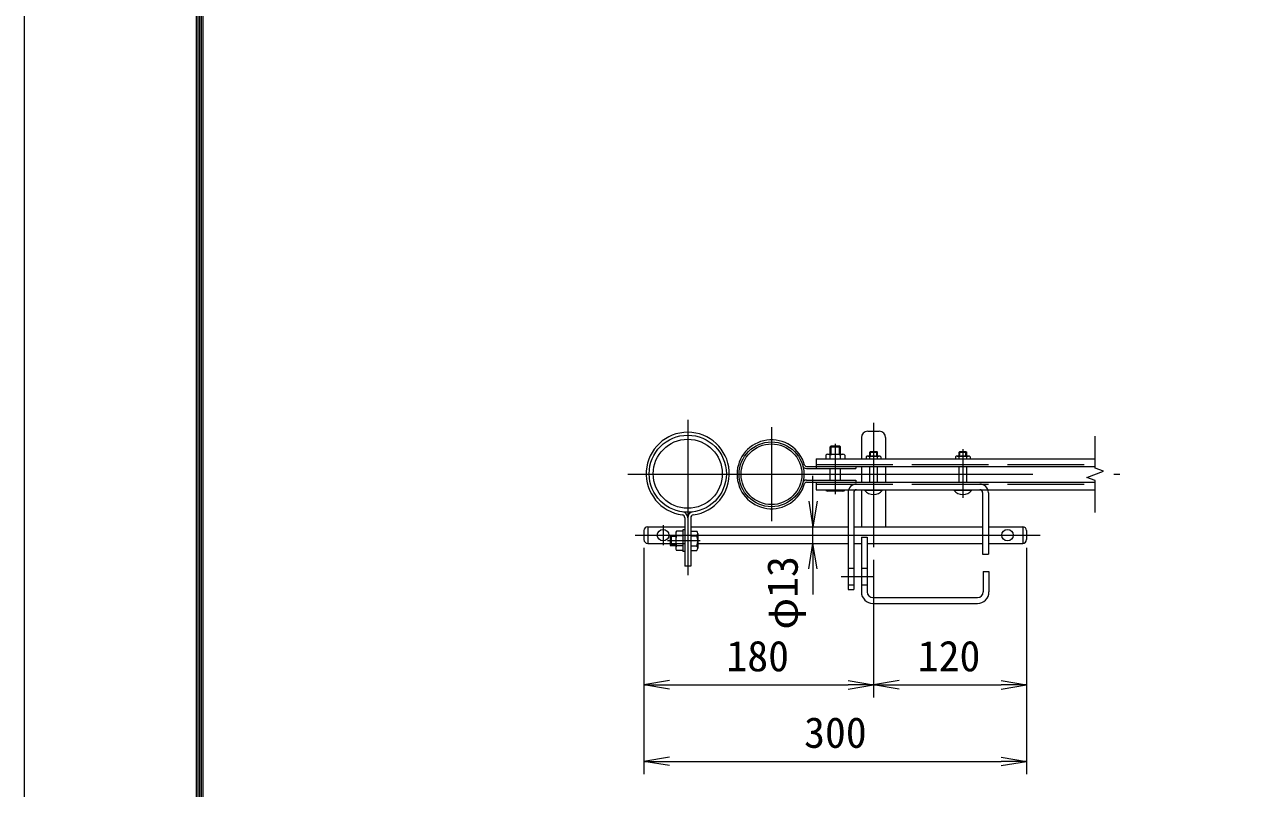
# Model space of a CAD drawing. Units: millimetres, scale not verified, with parts at other scales. Extents: x -6300 to 6300, y -4455 to 4455.
# Drawn here: x -6300 to -3428, y -2850 to -1053 of the extents above; entities that cross this region are included whole.
import ezdxf
from ezdxf.enums import TextEntityAlignment as Align

# ---------------------------------------------------------------- set-up
doc = ezdxf.new("R2010")
doc.units = ezdxf.units.MM
doc.header["$LTSCALE"] = 30
doc.linetypes.add('DASHED', pattern=[7.5, 6, -1.5])
doc.linetypes.add('USER1', pattern=[50.8, 31.75, -6.35, 6.35, -6.35])
for name, color, linetype, lineweight in [('0-1_D-BMK', 2, 'USER1', 13), ('0-2_D-STR1', 1, 'Continuous', 18), ('0-3_D-STR3', 3, 'Continuous', 13), ('0-7_D-STR-DIM', 7, 'Continuous', 9), ('0-8_0', 7, 'Continuous', 9), ('0-B_D-TTL', 7, 'Continuous', 9)]:
    doc.layers.add(name, color=color, linetype=linetype, lineweight=lineweight)
doc.styles.add('ＭＳ ゴシック', font='')
doc.styles.get('ＭＳ ゴシック').set_extended_font_data('MS Gothic')

# ---------------------------------------------------------------- blocks, each defined once
blk = doc.blocks.new('_Open')
at = {"layer": '0-8_0'}
blk.add_line((-30, 5), (0, 0), dxfattribs=at)
blk.add_lwpolyline([(-30, -5), (0, 0), (-30, 0)], dxfattribs=at)

msp = doc.modelspace()

# ---------------------------------------------------------------- linework, layer by layer
at = {"layer": '0-1_D-BMK'}
for p, q in [((-4740.02, -1983.26), (-4740.02, -2348.49)), ((-4543.07, -2000.68), (-4543.07, -2221.54)), ((-4303.07, -1990.17), (-4303.07, -2282.71)), ((-4393.07, -2039.83), (-4393.07, -2157.88)), ((-4093.07, -2052.06), (-4093.07, -2166.23)), ((-4880.86, -2111.11), (-3723.47, -2111.11)), ((-4798.07, -2230.53), (-4798.07, -2277.89)), ((-4863.96, -2254.21), (-3910.99, -2254.21)), ((-4710.58, -2267.5), (-4787.61, -2267.5)), ((-4379.35, -2351.71), (-4303.92, -2351.71))]:
    msp.add_line(p, q, dxfattribs=at)
at = {"layer": '0-2_D-STR1'}
for centre, radius in [((-4740.02, -2109.85), 90.75), ((-4740.02, -2109.85), 81.15), ((-4543.07, -2111.11), 76.2), ((-4543.07, -2111.11), 71.4)]:
    msp.add_circle(centre, radius, dxfattribs=at)
at = {"layer": '0-3_D-STR3'}
for p, q in [((-4316.57, -2009.71), (-4289.57, -2009.71)), ((-4331.57, -2024.71), (-4331.57, -2074.81)), ((-4274.57, -2024.71), (-4274.57, -2074.81)), ((-4415.57, -2066.11), (-4415.57, -2074.81)), ((-4410.83, -2063.71), (-4375.3, -2063.71)), ((-4403.04, -2044.21), (-4405.07, -2046.24)), ((-4405.07, -2063.71), (-4405.07, -2046.24)), ((-4405.07, -2046.24), (-4381.07, -2046.24)), ((-4405.07, -2074.81), (-4405.07, -2066.11)), ((-4403.04, -2044.21), (-4383.1, -2044.21)), ((-4403.04, -2063.71), (-4403.04, -2044.21)), ((-4383.1, -2063.71), (-4383.1, -2044.21)), ((-4381.07, -2046.24), (-4383.1, -2044.21)), ((-4381.07, -2063.71), (-4381.07, -2046.24)), ((-4381.07, -2074.81), (-4381.07, -2066.11)), ((-4370.57, -2066.11), (-4370.57, -2074.81)), ((-4310.44, -2057.41), (-4312.07, -2059.03)), ((-4312.07, -2068.21), (-4312.07, -2059.03)), ((-4312.07, -2059.03), (-4294.07, -2059.03)), ((-4310.44, -2068.21), (-4310.44, -2057.41)), ((-4310.44, -2057.41), (-4295.69, -2057.41)), ((-4310.44, -2057.41), (-4295.69, -2057.41)), ((-4295.69, -2068.21), (-4295.69, -2057.41)), ((-4295.69, -2057.41), (-4294.07, -2059.03)), ((-4294.07, -2068.21), (-4294.07, -2059.03)), ((-4100.44, -2057.41), (-4102.07, -2059.03)), ((-4102.07, -2059.03), (-4084.07, -2059.03)), ((-4102.07, -2068.21), (-4102.07, -2059.03)), ((-4100.44, -2057.41), (-4085.69, -2057.41)), ((-4100.44, -2068.21), (-4100.44, -2057.41)), ((-4085.69, -2068.21), (-4085.69, -2057.41)), ((-4084.07, -2068.21), (-4084.07, -2059.03)), ((-4460.44, -2092.81), (-3781.74, -2092.81)), ((-4438.07, -2074.81), (-4438.07, -2097.61)), ((-4438.07, -2074.81), (-3781.74, -2074.81)), ((-4345.07, -2092.81), (-4345.07, -2097.61)), ((-4331.57, -2092.81), (-4331.57, -2129.41)), ((-4320.32, -2070.01), (-4320.32, -2074.81)), ((-4312.07, -2074.81), (-4312.07, -2070.01)), ((-4312.07, -2129.41), (-4312.07, -2092.81)), ((-4294.07, -2074.81), (-4294.07, -2070.01)), ((-4294.07, -2129.41), (-4294.07, -2092.81)), ((-4285.82, -2070.01), (-4285.82, -2074.81)), ((-4274.57, -2092.81), (-4274.57, -2129.41)), ((-4110.32, -2070.01), (-4110.32, -2074.81)), ((-4102.07, -2074.81), (-4102.07, -2070.01)), ((-4102.07, -2129.41), (-4102.07, -2092.81)), ((-4084.07, -2074.81), (-4084.07, -2070.01)), ((-4084.07, -2129.41), (-4084.07, -2092.81)), ((-4075.82, -2070.01), (-4075.82, -2074.81)), ((-4460.44, -2097.61), (-4345.07, -2097.61)), ((-4460.44, -2124.61), (-4345.07, -2124.61)), ((-4405.07, -2124.61), (-4405.07, -2097.61)), ((-4381.07, -2124.61), (-4381.07, -2097.61)), ((-4345.07, -2124.61), (-4345.07, -2129.41)), ((-4460.44, -2129.41), (-3781.74, -2129.41)), ((-4438.07, -2129.41), (-4438.07, -2147.41)), ((-4438.07, -2147.41), (-3781.74, -2147.41)), ((-4415.57, -2147.41), (-4415.57, -2148.91)), ((-4375.6, -2150.71), (-4410.41, -2150.71)), ((-4405.07, -2147.41), (-4405.07, -2148.91)), ((-4381.07, -2147.41), (-4381.07, -2148.91)), ((-4370.57, -2147.41), (-4370.57, -2148.91)), ((-4331.57, -2147.41), (-4331.57, -2234.71)), ((-4324.07, -2147.41), (-4282.07, -2147.41)), ((-4324.07, -2148.66), (-4324.07, -2147.41)), ((-4324.07, -2148.66), (-4282.07, -2148.66)), ((-4282.07, -2148.66), (-4282.07, -2147.41)), ((-4274.57, -2147.41), (-4274.57, -2234.71)), ((-4114.07, -2147.41), (-4072.07, -2147.41)), ((-4114.07, -2148.66), (-4114.07, -2147.41)), ((-4114.07, -2148.66), (-4072.07, -2148.66)), ((-4072.07, -2148.66), (-4072.07, -2147.41)), ((-4349.57, -2154.16), (-4349.57, -2381.71)), ((-4046.57, -2154.16), (-4046.57, -2299.21)), ((-4033.07, -2154.46), (-4033.07, -2299.21)), ((-4834.07, -2234.71), (-4746.92, -2234.71)), ((-4834.07, -2234.71), (-4834.07, -2273.71)), ((-4746.92, -2213.48), (-4746.92, -2327.5)), ((-4740.02, -2213.48), (-4740.02, -2327.5)), ((-4733.12, -2213.48), (-4733.12, -2327.5)), ((-4733.12, -2234.71), (-4363.07, -2234.71)), ((-4349.57, -2234.71), (-4046.57, -2234.71)), ((-4033.07, -2234.71), (-3952.07, -2234.71)), ((-3952.07, -2234.71), (-3952.07, -2273.71)), ((-4843.07, -2243.71), (-4843.07, -2264.71)), ((-4781.12, -2257.53), (-4779.09, -2255.5)), ((-4781.12, -2257.53), (-4781.12, -2277.47)), ((-4768.22, -2257.53), (-4781.12, -2257.53)), ((-4768.22, -2255.5), (-4779.09, -2255.5)), ((-4779.09, -2255.5), (-4779.09, -2279.5)), ((-4768.22, -2250.03), (-4768.22, -2284.84)), ((-4751.72, -2245), (-4766.42, -2245)), ((-4751.72, -2255.5), (-4766.42, -2255.5)), ((-4751.72, -2242), (-4751.72, -2293)), ((-4746.92, -2242), (-4751.72, -2242)), ((-4733.12, -2240.8), (-4733.12, -2294.2)), ((-4733.12, -2245), (-4718.42, -2245)), ((-4733.12, -2255.5), (-4718.42, -2255.5)), ((-4716.62, -2250.03), (-4716.62, -2284.84)), ((-4331.57, -2258.71), (-4331.57, -2387.71)), ((-4331.57, -2258.71), (-4318.07, -2258.71)), ((-4318.07, -2258.71), (-4318.07, -2387.71)), ((-3943.07, -2243.71), (-3943.07, -2264.71)), ((-4834.07, -2273.71), (-4746.92, -2273.71)), ((-4768.22, -2277.47), (-4781.12, -2277.47)), ((-4781.12, -2277.47), (-4779.09, -2279.5)), ((-4768.22, -2279.5), (-4779.09, -2279.5)), ((-4751.72, -2279.5), (-4766.42, -2279.5)), ((-4751.72, -2290), (-4766.42, -2290)), ((-4746.92, -2293), (-4751.72, -2293)), ((-4733.12, -2279.5), (-4718.42, -2279.5)), ((-4733.12, -2290), (-4718.42, -2290)), ((-4716.62, -2273.71), (-4363.07, -2273.71)), ((-4349.57, -2273.71), (-4331.57, -2273.71)), ((-4318.07, -2273.71), (-4046.57, -2273.71)), ((-4033.07, -2273.71), (-3952.07, -2273.71)), ((-4046.57, -2299.21), (-4033.07, -2299.21)), ((-4733.12, -2327.5), (-4746.92, -2327.5)), ((-4363.07, -2332.21), (-4349.57, -2332.21)), ((-4331.57, -2332.21), (-4318.07, -2332.21)), ((-4045.07, -2339.71), (-4045.07, -2387.71)), ((-4045.07, -2339.71), (-4031.57, -2339.71)), ((-4031.57, -2339.71), (-4031.57, -2387.71)), ((-4363.07, -2371.21), (-4349.57, -2371.21)), ((-4331.57, -2371.21), (-4318.07, -2371.21)), ((-4304.57, -2401.21), (-4058.57, -2401.21)), ((-4304.57, -2414.71), (-4058.57, -2414.71))]:
    msp.add_line(p, q, dxfattribs=at)
at = {"layer": '0-3_D-STR3', "linetype": 'DASHED'}
for p, q in [((-4438.07, -2088.01), (-3781.74, -2088.01)), ((-4316.25, -2068.21), (-4289.67, -2068.21)), ((-4106.25, -2068.21), (-4079.67, -2068.21)), ((-4438.07, -2134.21), (-3781.74, -2134.21))]:
    msp.add_line(p, q, dxfattribs=at)
at = {"layer": '0-3_D-STR3'}
for points in [[(-4100.44, -2057.41), (-4085.69, -2057.41), (-4084.07, -2059.03)], [(-4363.07, -2154.46), (-4363.07, -2381.71), (-4349.57, -2381.71)]]:
    msp.add_lwpolyline(points, dxfattribs=at)
for centre in [(-4798.07, -2254.21), (-3988.07, -2254.21)]:
    msp.add_circle(centre, 13.5, dxfattribs=at)
for centre, radius, start, end in [((-4316.57, -2024.71), 15, 90, 180), ((-4289.57, -2024.71), 15, 0, 90), ((-4740.02, -2109.85), 97.65, 277.58485, 262.41515), ((-4543.07, -2111.11), 81, 15.6185, 344.3815), ((-4410.32, -2070.6), 6.91, 40.52088, 139.47912), ((-4393.07, -2094.91), 31.2, 67.38014, 112.61986), ((-4375.82, -2070.6), 6.91, 40.52088, 139.47912), ((-4460.44, -2088.01), 9.6, 195.6185, 270), ((-4460.44, -2088.01), 4.8, 195.6185, 270), ((-4316.19, -2073.84), 5.63, 42.84372, 137.15628), ((-4303.07, -2091.61), 23.4, 67.38014, 112.61986), ((-4289.94, -2073.82), 5.61, 42.69541, 137.30459), ((-4106.19, -2073.84), 5.63, 42.84372, 137.15628), ((-4093.07, -2091.61), 23.4, 67.38014, 112.61986), ((-4079.94, -2073.82), 5.61, 42.69541, 137.30459), ((-4460.44, -2134.21), 9.6, 90, 164.3815), ((-4460.44, -2134.21), 4.8, 90, 164.3815), ((-4410.32, -2142.16), 8.55, 232.14171, 307.85829), ((-4393.07, -2109.81), 40.9, 252.93847, 287.06153), ((-4375.82, -2142.17), 8.55, 232.09851, 307.90149), ((-4342.82, -2154.46), 20.25, 90, 180), ((-4342.82, -2154.16), 6.75, 90, 180), ((-4303.07, -2131.21), 27.3, 219.71514, 320.28486), ((-4093.07, -2131.21), 27.3, 219.71514, 320.28486), ((-4053.32, -2154.46), 20.25, 0, 90), ((-4053.32, -2154.16), 6.75, 0, 90), ((-4753.82, -2213.48), 6.9, 0, 82.41515), ((-4753.82, -2213.48), 13.8, 0, 82.41515), ((-4726.22, -2213.48), 13.8, 97.58485, 180), ((-4726.22, -2213.48), 6.9, 97.58485, 180), ((-4834.07, -2243.71), 9, 90, 180), ((-3952.07, -2243.71), 9, 0, 90), ((-4834.07, -2264.71), 9, 180, 270), ((-4759.67, -2250.25), 8.55, 142.09851, 217.90149), ((-4727.32, -2267.5), 40.9, 162.93847, 197.06153), ((-4725.16, -2250.25), 8.55, 322.09851, 37.90149), ((-4757.52, -2267.5), 40.9, 342.93847, 17.06153), ((-3952.07, -2264.71), 9, 270, 0), ((-4759.66, -2284.75), 8.55, 142.14171, 217.85829), ((-4725.17, -2284.75), 8.55, 322.14171, 37.85829), ((-4304.57, -2387.71), 27, 180, 270), ((-4304.57, -2387.71), 13.5, 180, 270), ((-4058.57, -2387.71), 13.5, 270, 0), ((-4058.57, -2387.71), 27, 270, 0)]:
    msp.add_arc(centre, radius, start, end, dxfattribs=at)
at = {"layer": '0-7_D-STR-DIM'}
for p, q in [((-3781.74, -2096.68), (-3781.74, -2021.11)), ((-4445.48, -2174.71), (-4445.48, -2114.71)), ((-3801.56, -2118.33), (-3761.91, -2103.9)), ((-3781.74, -2125.54), (-3801.56, -2118.33)), ((-3761.91, -2103.9), (-3781.74, -2096.68)), ((-3781.74, -2201.11), (-3781.74, -2125.54)), ((-4445.48, -2273.71), (-4445.48, -2234.71)), ((-4843.07, -2284.21), (-4843.07, -2636.32)), ((-4843.07, -2284.21), (-4843.07, -2816.32)), ((-3943.07, -2284.21), (-3943.07, -2636.32)), ((-3943.07, -2284.21), (-3943.07, -2816.32)), ((-4303.07, -2312.71), (-4303.07, -2636.32)), ((-4303.07, -2312.71), (-4303.07, -2636.32)), ((-4445.48, -2333.71), (-4445.48, -2393.71)), ((-4783.07, -2606.32), (-4363.07, -2606.32)), ((-4243.07, -2606.32), (-4003.07, -2606.32)), ((-4783.07, -2786.32), (-4003.07, -2786.32))]:
    msp.add_line(p, q, dxfattribs=at)
at = {"layer": '0-B_D-TTL', "color": 2, "lineweight": 18}
msp.add_lwpolyline([(-6300, 4455), (6300, 4455), (6300, -4455), (-6300, -4455)], close=True, dxfattribs=at)
at = {"layer": '0-B_D-TTL'}
for points in [[(-5895, 4125), (5895, 4125), (5895, -4125), (-5895, -4125)], [(-5891.25, 4121.25), (5891.25, 4121.25), (5891.25, -4121.25), (-5891.25, -4121.25)], [(-5887.5, 4117.5), (5887.5, 4117.5), (5887.5, -4117.5), (-5887.5, -4117.5)], [(-5883.75, 4113.75), (5883.75, 4113.75), (5883.75, -4113.75), (-5883.75, -4113.75)], [(-5880, 4110), (5880, 4110), (5880, -4110), (-5880, -4110)]]:
    msp.add_lwpolyline(points, close=True, dxfattribs=at)

# ---------------------------------------------------------------- block references
at = {"layer": '0-7_D-STR-DIM', "xscale": 2, "yscale": 2}
for p, rotation in [((-4445.48, -2234.71), 270), ((-4445.48, -2273.71), 90), ((-4843.07, -2606.32), 180), ((-4303.07, -2606.32), 180), ((-4843.07, -2786.32), 180)]:
    msp.add_blockref('_Open', p, dxfattribs=dict(at, rotation=rotation))
for p in [(-4303.07, -2606.32), (-3943.07, -2606.32), (-3943.07, -2786.32)]:
    msp.add_blockref('_Open', p, dxfattribs=at)

# ---------------------------------------------------------------- texts
at = {"layer": '0-7_D-STR-DIM', "style": 'ＭＳ ゴシック'}
msp.add_text('φ13', height=72.14, rotation=90, dxfattribs=at).set_placement((-4459.64, -2476.39), align=Align.BOTTOM_LEFT)
for s, p in [('180', (-4649.04, -2596.2)), ('120', (-4199.04, -2596.2)), ('300', (-4466.38, -2776.2))]:
    msp.add_text(s, height=72.14, dxfattribs=at).set_placement(p, align=Align.BOTTOM_LEFT)

doc.saveas('drawing.dxf')
